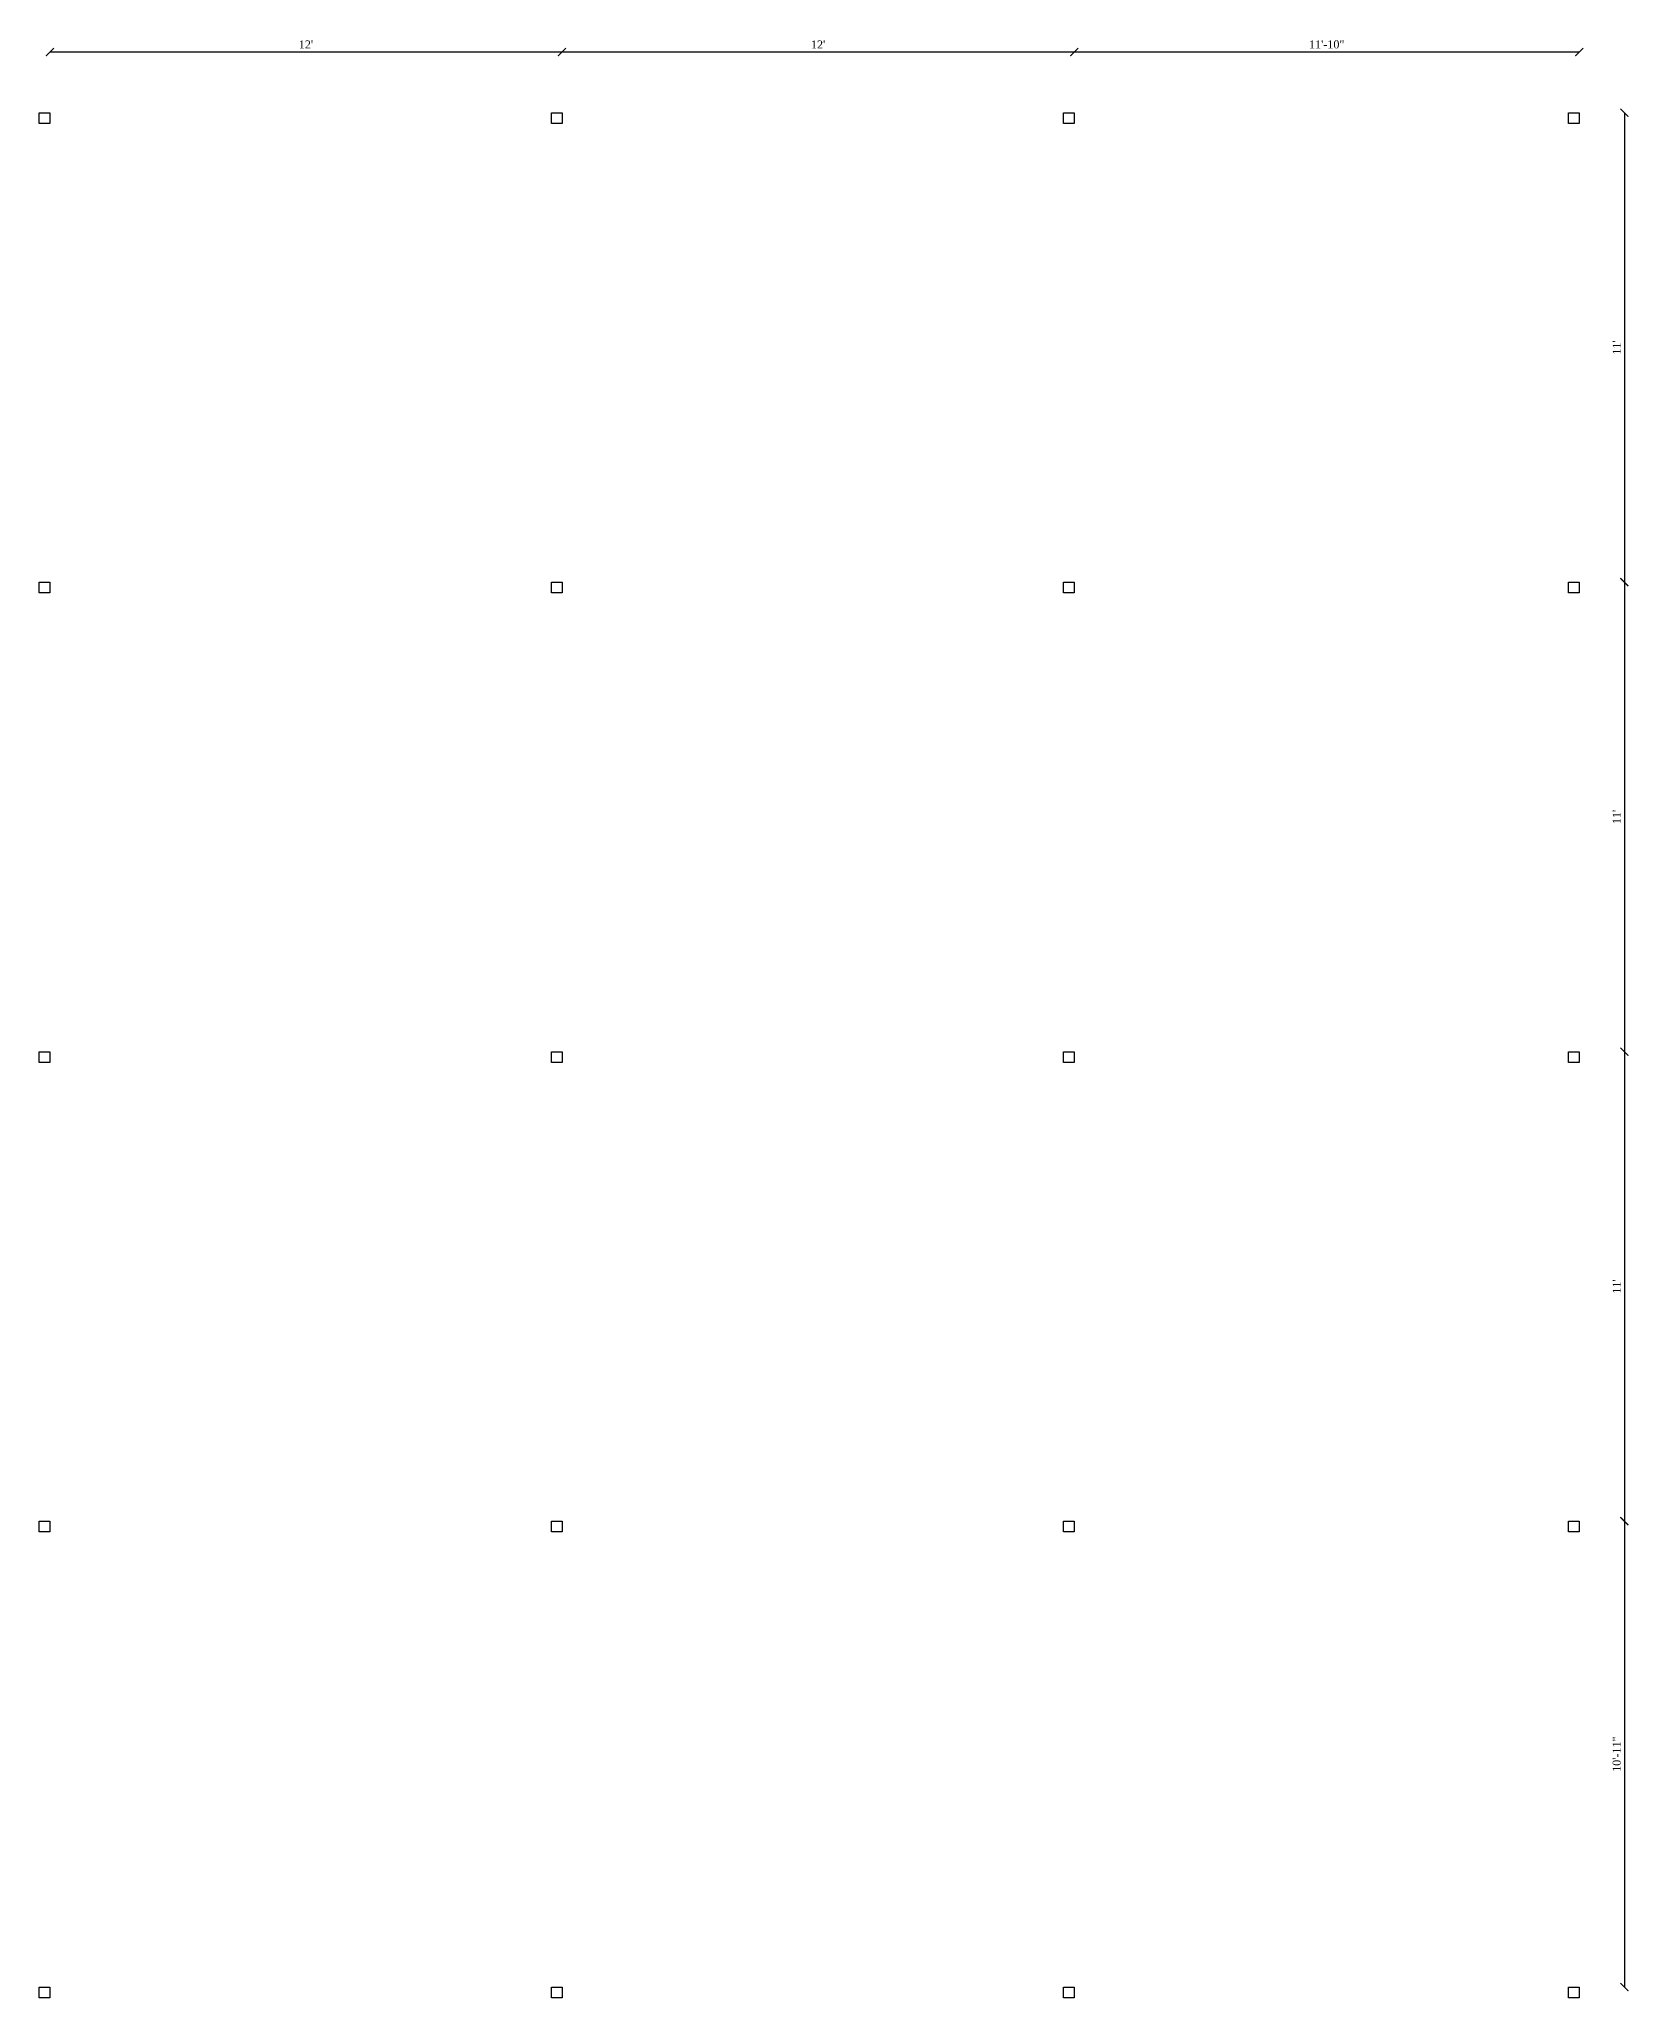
# Model space of a CAD drawing. Header units: inches. Extents: x 61049 to 63592, y -4986 to -4062.
# Drawn here: x 63145 to 63592, y -4812 to -4261 of the extents above; entities that cross this region are included whole.
import ezdxf

# ---------------------------------------------------------------- set-up
doc = ezdxf.new("R2010")
doc.units = ezdxf.units.IN
doc.header["$MEASUREMENT"] = 0
doc.layers.add('ELEVATION', color=6, linetype='Continuous', lineweight=30)
doc.styles.get("Standard").update_dxf_attribs({"font": 'times.ttf'})
doc.dimstyles.get("Standard").update_dxf_attribs({"dimtxt": 2.25, "dimasz": 2.25, "dimexe": 0.18, "dimexo": 0.0625, "dimgap": 1, "dimtad": 1, "dimdec": 1, "dimzin": 0, "dimdsep": 46, "dimlunit": 4, "dimtxsty": 'Standard', "dimblk": 'ARCHTICK', "dimcen": 0.09, "dimse1": 1, "dimse2": 1, "dimadec": 0, "dimazin": 0, "dimtfac": 1, "dimtdec": 1, "dimtofl": 0, "dimtmove": 0, "dimatfit": 3, "dimldrblk": 'ARCHTICK', "dimfxl": 1, "dimtolj": 1, "dimtzin": 0, "dimarcsym": 0})

# ---------------------------------------------------------------- blocks, each defined once
blk = doc.blocks.new('_ArchTick')
at = {"color": 0, "linetype": 'ByBlock', "const_width": 0.15}
blk.add_lwpolyline([(-0.5, -0.5), (0.5, 0.5)], dxfattribs=at)
blk = doc.blocks.new('*D677')
at = {"layer": 'Defpoints', "color": 0, "transparency": 16777216}
for p in [(63436, -4264.7), (63436, -4281.77), (63578, -4281.77)]:
    blk.add_point(p, dxfattribs=at)
at = {"layer": 'ELEVATION', "color": 0, "lineweight": -2, "transparency": 16777216}
blk.add_line((63578, -4264.7), (63436, -4264.7), dxfattribs=at)
at = {"layer": 'ELEVATION', "color": 0, "lineweight": -2, "transparency": 16777216, "xscale": 2.25, "yscale": 2.25, "zscale": 2.25, "rotation": 180}
blk.add_blockref('_ArchTick', (63436, -4264.7), dxfattribs=at)
at = {"layer": 'ELEVATION', "color": 0, "lineweight": -2, "transparency": 16777216, "xscale": 2.25, "yscale": 2.25, "zscale": 2.25}
blk.add_blockref('_ArchTick', (63578, -4264.7), dxfattribs=at)
at = {"layer": 'ELEVATION', "color": 0, "transparency": 16777216, "insert": (63507, -4262.56), "char_height": 2.25, "attachment_point": 5}
blk.add_mtext('\\A1;11\'-10"', dxfattribs=at)
blk = doc.blocks.new('*D678')
at = {"layer": 'Defpoints', "color": 0, "transparency": 16777216}
for p in [(63292, -4264.7), (63292, -4281.77), (63436, -4281.77)]:
    blk.add_point(p, dxfattribs=at)
at = {"layer": 'ELEVATION', "color": 0, "lineweight": -2, "transparency": 16777216}
blk.add_line((63436, -4264.7), (63292, -4264.7), dxfattribs=at)
at = {"layer": 'ELEVATION', "color": 0, "lineweight": -2, "transparency": 16777216, "xscale": 2.25, "yscale": 2.25, "zscale": 2.25, "rotation": 180}
blk.add_blockref('_ArchTick', (63292, -4264.7), dxfattribs=at)
at = {"layer": 'ELEVATION', "color": 0, "lineweight": -2, "transparency": 16777216, "xscale": 2.25, "yscale": 2.25, "zscale": 2.25}
blk.add_blockref('_ArchTick', (63436, -4264.7), dxfattribs=at)
at = {"layer": 'ELEVATION', "color": 0, "transparency": 16777216, "insert": (63364, -4262.58), "char_height": 2.25, "attachment_point": 5}
blk.add_mtext("\\A1;12'", dxfattribs=at)
blk = doc.blocks.new('*D679')
at = {"layer": 'Defpoints', "color": 0, "transparency": 16777216}
for p in [(63148, -4264.7), (63148, -4281.77), (63292, -4281.77)]:
    blk.add_point(p, dxfattribs=at)
at = {"layer": 'ELEVATION', "color": 0, "lineweight": -2, "transparency": 16777216}
blk.add_line((63292, -4264.7), (63148, -4264.7), dxfattribs=at)
at = {"layer": 'ELEVATION', "color": 0, "lineweight": -2, "transparency": 16777216, "xscale": 2.25, "yscale": 2.25, "zscale": 2.25, "rotation": 180}
blk.add_blockref('_ArchTick', (63148, -4264.7), dxfattribs=at)
at = {"layer": 'ELEVATION', "color": 0, "lineweight": -2, "transparency": 16777216, "xscale": 2.25, "yscale": 2.25, "zscale": 2.25}
blk.add_blockref('_ArchTick', (63292, -4264.7), dxfattribs=at)
at = {"layer": 'ELEVATION', "color": 0, "transparency": 16777216, "insert": (63220, -4262.58), "char_height": 2.25, "attachment_point": 5}
blk.add_mtext("\\A1;12'", dxfattribs=at)
blk = doc.blocks.new('*D680')
at = {"layer": 'Defpoints', "color": 0, "transparency": 16777216}
for p in [(63578, -4281.77), (63578, -4413.77), (63590.7, -4413.77)]:
    blk.add_point(p, dxfattribs=at)
at = {"layer": 'ELEVATION', "color": 0, "lineweight": -2, "transparency": 16777216}
blk.add_line((63590.7, -4281.77), (63590.7, -4413.77), dxfattribs=at)
at = {"layer": 'ELEVATION', "color": 0, "lineweight": -2, "transparency": 16777216, "xscale": 2.25, "yscale": 2.25, "zscale": 2.25}
for p, rotation in [((63590.7, -4281.77), 90), ((63590.7, -4413.77), 270)]:
    blk.add_blockref('_ArchTick', p, dxfattribs=dict(at, rotation=rotation))
at = {"layer": 'ELEVATION', "color": 0, "transparency": 16777216, "insert": (63588.57, -4347.77), "char_height": 2.25, "attachment_point": 5, "rotation": 90}
blk.add_mtext("\\A1;11'", dxfattribs=at)
blk = doc.blocks.new('*D681')
at = {"layer": 'Defpoints', "color": 0, "transparency": 16777216}
for p in [(63578, -4413.77), (63578, -4545.77), (63590.7, -4545.77)]:
    blk.add_point(p, dxfattribs=at)
at = {"layer": 'ELEVATION', "color": 0, "lineweight": -2, "transparency": 16777216}
blk.add_line((63590.7, -4413.77), (63590.7, -4545.77), dxfattribs=at)
at = {"layer": 'ELEVATION', "color": 0, "lineweight": -2, "transparency": 16777216, "xscale": 2.25, "yscale": 2.25, "zscale": 2.25}
for p, rotation in [((63590.7, -4413.77), 90), ((63590.7, -4545.77), 270)]:
    blk.add_blockref('_ArchTick', p, dxfattribs=dict(at, rotation=rotation))
at = {"layer": 'ELEVATION', "color": 0, "transparency": 16777216, "insert": (63588.57, -4479.77), "char_height": 2.25, "attachment_point": 5, "rotation": 90}
blk.add_mtext("\\A1;11'", dxfattribs=at)
blk = doc.blocks.new('*D682')
at = {"layer": 'Defpoints', "color": 0, "transparency": 16777216}
for p in [(63578, -4545.77), (63578, -4677.77), (63590.7, -4677.77)]:
    blk.add_point(p, dxfattribs=at)
at = {"layer": 'ELEVATION', "color": 0, "lineweight": -2, "transparency": 16777216}
blk.add_line((63590.7, -4545.77), (63590.7, -4677.77), dxfattribs=at)
at = {"layer": 'ELEVATION', "color": 0, "lineweight": -2, "transparency": 16777216, "xscale": 2.25, "yscale": 2.25, "zscale": 2.25}
for p, rotation in [((63590.7, -4545.77), 90), ((63590.7, -4677.77), 270)]:
    blk.add_blockref('_ArchTick', p, dxfattribs=dict(at, rotation=rotation))
at = {"layer": 'ELEVATION', "color": 0, "transparency": 16777216, "insert": (63588.57, -4611.77), "char_height": 2.25, "attachment_point": 5, "rotation": 90}
blk.add_mtext("\\A1;11'", dxfattribs=at)
blk = doc.blocks.new('*D683')
at = {"layer": 'Defpoints', "color": 0, "transparency": 16777216}
for p in [(63578, -4677.77), (63578, -4808.77), (63590.7, -4808.77)]:
    blk.add_point(p, dxfattribs=at)
at = {"layer": 'ELEVATION', "color": 0, "lineweight": -2, "transparency": 16777216}
blk.add_line((63590.7, -4677.77), (63590.7, -4808.77), dxfattribs=at)
at = {"layer": 'ELEVATION', "color": 0, "lineweight": -2, "transparency": 16777216, "xscale": 2.25, "yscale": 2.25, "zscale": 2.25}
for p, rotation in [((63590.7, -4677.77), 90), ((63590.7, -4808.77), 270)]:
    blk.add_blockref('_ArchTick', p, dxfattribs=dict(at, rotation=rotation))
at = {"layer": 'ELEVATION', "color": 0, "transparency": 16777216, "insert": (63588.55, -4743.27), "char_height": 2.25, "attachment_point": 5, "rotation": 90}
blk.add_mtext('\\A1;10\'-11"', dxfattribs=at)

msp = doc.modelspace()

# ---------------------------------------------------------------- linework, layer by layer
at = {"layer": 'ELEVATION'}
for points in [[(63148, -4281.77), (63148, -4284.77), (63145, -4284.77), (63145, -4281.77)], [(63292, -4281.77), (63292, -4284.77), (63289, -4284.77), (63289, -4281.77)], [(63436, -4281.77), (63436, -4284.77), (63433, -4284.77), (63433, -4281.77)], [(63578, -4281.77), (63578, -4284.77), (63575, -4284.77), (63575, -4281.77)], [(63148, -4413.77), (63148, -4416.77), (63145, -4416.77), (63145, -4413.77)], [(63292, -4413.77), (63292, -4416.77), (63289, -4416.77), (63289, -4413.77)], [(63436, -4413.77), (63436, -4416.77), (63433, -4416.77), (63433, -4413.77)], [(63578, -4413.77), (63578, -4416.77), (63575, -4416.77), (63575, -4413.77)], [(63148, -4545.77), (63148, -4548.77), (63145, -4548.77), (63145, -4545.77)], [(63292, -4545.77), (63292, -4548.77), (63289, -4548.77), (63289, -4545.77)], [(63436, -4545.77), (63436, -4548.77), (63433, -4548.77), (63433, -4545.77)], [(63578, -4545.77), (63578, -4548.77), (63575, -4548.77), (63575, -4545.77)], [(63148, -4677.77), (63148, -4680.77), (63145, -4680.77), (63145, -4677.77)], [(63292, -4677.77), (63292, -4680.77), (63289, -4680.77), (63289, -4677.77)], [(63436, -4677.77), (63436, -4680.77), (63433, -4680.77), (63433, -4677.77)], [(63578, -4677.77), (63578, -4680.77), (63575, -4680.77), (63575, -4677.77)], [(63148, -4808.77), (63148, -4811.77), (63145, -4811.77), (63145, -4808.77)], [(63292, -4808.77), (63292, -4811.77), (63289, -4811.77), (63289, -4808.77)], [(63436, -4808.77), (63436, -4811.77), (63433, -4811.77), (63433, -4808.77)], [(63578, -4808.77), (63578, -4811.77), (63575, -4811.77), (63575, -4808.77)]]:
    msp.add_lwpolyline(points, close=True, dxfattribs=at)

# ---------------------------------------------------------------- dimensions: what is measured, and where the dimension line sits
for base, p1, p2, picture, middle in [((63148, -4264.7), (63292, -4281.77), (63148, -4281.77), '*D679', (63220, -4262.58)), ((63292, -4264.7), (63436, -4281.77), (63292, -4281.77), '*D678', (63364, -4262.58))]:
    dim = msp.add_linear_dim(base=base, p1=p1, p2=p2, dimstyle='Standard', override={"dimtmove": 1}, dxfattribs=at)
    dim.commit()
    dim.dimension.update_dxf_attribs({"geometry": picture, "text_midpoint": middle})
dim = msp.add_linear_dim(base=(63436, -4264.7), p1=(63578, -4281.77), p2=(63436, -4281.77), dimstyle='Standard', dxfattribs=at)
dim.commit()
dim.dimension.update_dxf_attribs({"geometry": '*D677', "text_midpoint": (63507, -4262.56)})
dim = msp.add_linear_dim(base=(63590.7, -4413.77), p1=(63578, -4281.77), p2=(63578, -4413.77), angle=270, dimstyle='Standard', dxfattribs=at)
dim.commit()
dim.dimension.update_dxf_attribs({"geometry": '*D680', "text_midpoint": (63588.57, -4347.77)})
for base, p1, p2, picture, middle in [((63590.7, -4545.77), (63578, -4413.77), (63578, -4545.77), '*D681', (63588.57, -4479.77)), ((63590.7, -4677.77), (63578, -4545.77), (63578, -4677.77), '*D682', (63588.57, -4611.77)), ((63590.7, -4808.77), (63578, -4677.77), (63578, -4808.77), '*D683', (63588.55, -4743.27))]:
    dim = msp.add_linear_dim(base=base, p1=p1, p2=p2, angle=270, dimstyle='Standard', override={"dimtmove": 1}, dxfattribs=at)
    dim.commit()
    dim.dimension.update_dxf_attribs({"geometry": picture, "text_midpoint": middle})

doc.saveas('drawing.dxf')
